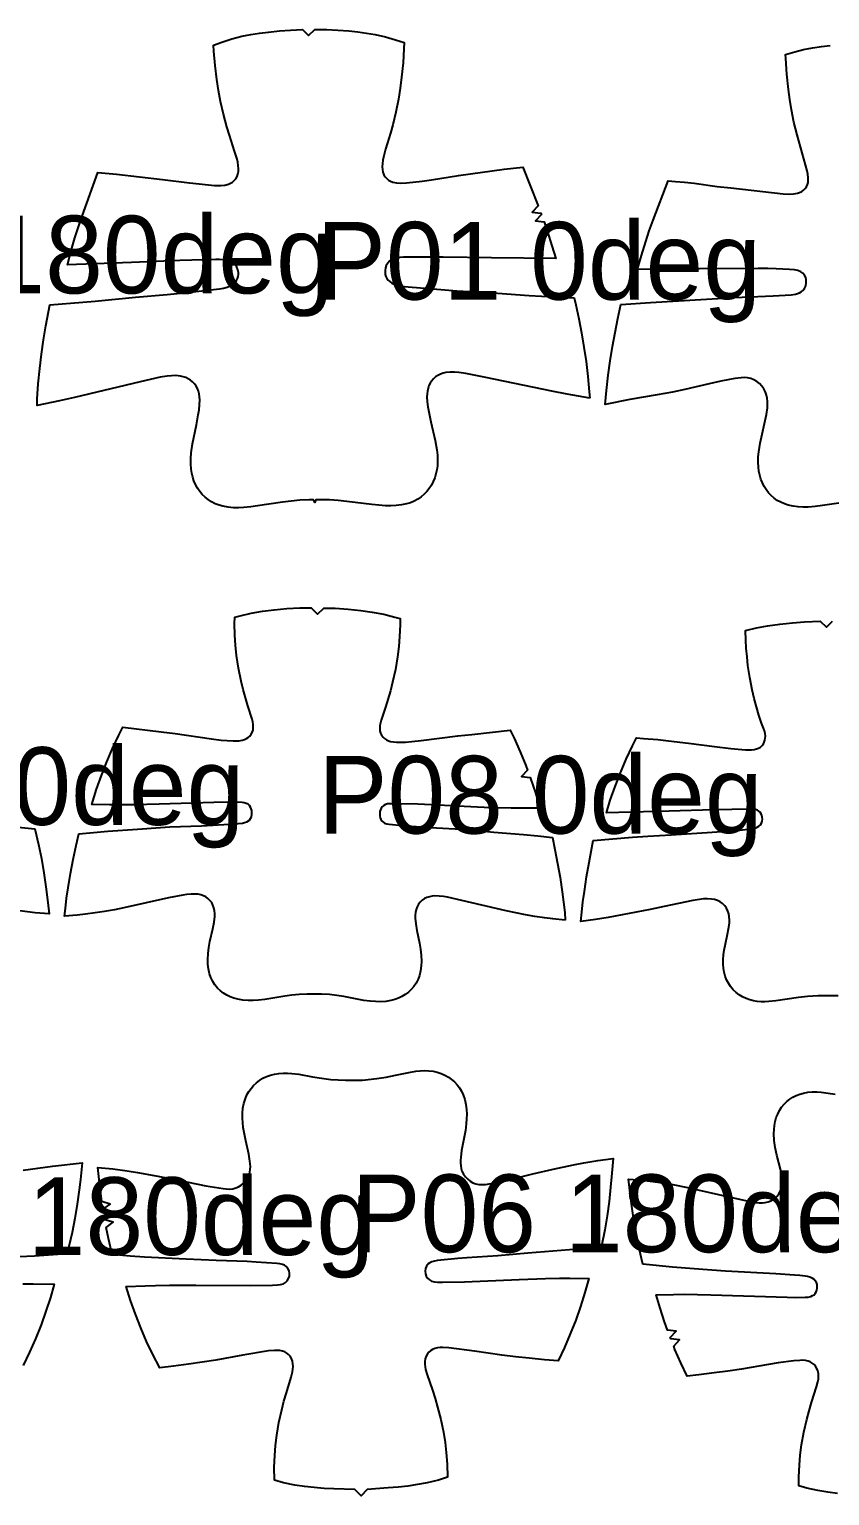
# Model space of a CAD drawing. Header units: millimetres. Extents: x 0 to 2016, y 0 to 4064.
# Drawn here: x 332.9 to 590.8, y 959.2 to 1431.3 of the extents above; entities that cross this region are included whole.
import ezdxf

# ---------------------------------------------------------------- set-up
doc = ezdxf.new("R2010")
doc.units = ezdxf.units.MM
doc.layers.add('ANNOTATION', color=3, linetype='Continuous')
doc.layers.add('PIECES', color=5, linetype='Continuous')

msp = doc.modelspace()

# ---------------------------------------------------------------- linework, layer by layer
at = {"layer": 'PIECES'}
for points in [[(513.45, 1312.58), (506.19, 1313.89), (501.3, 1314.83), (480.02, 1319.29), (473.57, 1320.57), (471.27, 1320.9), (469.87, 1321), (468.46, 1320.99), (467.07, 1320.81), (466.2, 1320.59), (465.36, 1320.29), (464.56, 1319.9), (463.82, 1319.43), (463.14, 1318.86), (462.55, 1318.2), (462.05, 1317.44), (461.66, 1316.63), (461.38, 1315.77), (461.18, 1314.88), (461.07, 1313.97), (461.03, 1313.05), (461.09, 1311.43), (461.3, 1309.81), (461.6, 1308.21), (462.29, 1305.02), (463.69, 1298.92), (464.2, 1295.96), (464.38, 1294.23), (464.45, 1292.5), (464.37, 1290.76), (464.2, 1289.47), (463.93, 1288.19), (463.54, 1286.95), (463.05, 1285.74), (462.46, 1284.61), (461.78, 1283.54), (460.99, 1282.55), (460.12, 1281.64), (459.14, 1280.82), (458.05, 1280.08), (456.9, 1279.45), (455.68, 1278.94), (454.42, 1278.54), (452.77, 1278.2), (451.09, 1278), (449.4, 1277.94), (447.7, 1277.97), (445.48, 1278.13), (443.27, 1278.37), (435.18, 1279.37), (432.39, 1279.64), (429.59, 1279.82), (426.61, 1279.88), (425.25, 1279.85), (424.86, 1279.05), (424.45, 1279.84), (423.08, 1279.84), (420.1, 1279.7), (417.31, 1279.45), (414.53, 1279.11), (406.47, 1277.89), (404.26, 1277.6), (402.05, 1277.38), (400.35, 1277.3), (398.66, 1277.32), (396.98, 1277.47), (395.31, 1277.78), (394.04, 1278.15), (392.82, 1278.62), (391.64, 1279.22), (390.53, 1279.93), (389.54, 1280.72), (388.64, 1281.61), (387.83, 1282.59), (387.12, 1283.63), (386.5, 1284.75), (385.98, 1285.95), (385.56, 1287.18), (385.25, 1288.45), (385.05, 1289.74), (384.93, 1291.47), (384.95, 1293.21), (385.09, 1294.94), (385.52, 1297.91), (386.76, 1304.05), (387.37, 1307.25), (387.63, 1308.86), (387.79, 1310.48), (387.82, 1312.1), (387.75, 1313.02), (387.62, 1313.93), (387.4, 1314.82), (387.09, 1315.67), (386.68, 1316.47), (386.16, 1317.21), (385.55, 1317.86), (384.86, 1318.4), (384.11, 1318.86), (383.3, 1319.23), (382.45, 1319.51), (381.58, 1319.7), (380.18, 1319.85), (378.78, 1319.83), (377.37, 1319.69), (375.08, 1319.3), (368.67, 1317.85), (347.51, 1312.85), (342.65, 1311.77), (335.43, 1310.28), (335.5, 1312.34), (335.81, 1317.24), (336.27, 1322.12), (336.85, 1326.74), (337.55, 1331.35), (338.3, 1335.88), (339.12, 1340.41), (339.58, 1342.68), (350.12, 1343.47), (354.11, 1343.83), (367.13, 1345.1), (377.34, 1345.97), (383.77, 1346.61), (394.23, 1347.78), (395.46, 1348.01), (396.68, 1348.33), (397.45, 1348.62), (398.18, 1349), (398.85, 1349.47), (399.33, 1349.95), (399.72, 1350.49), (400.02, 1351.1), (400.21, 1351.75), (400.29, 1352.41), (400.28, 1353.09), (400.13, 1353.93), (399.82, 1354.73), (399.34, 1355.45), (398.72, 1356.05), (398.04, 1356.46), (397.31, 1356.76), (396.54, 1356.97), (395.36, 1357.15), (394.16, 1357.22), (392.96, 1357.23), (381.46, 1356.92), (365.89, 1356.29), (345.21, 1355.54), (346.31, 1359.67), (347.63, 1364.21), (348.73, 1367.71), (349.91, 1371.19), (355.03, 1385.2), (361.05, 1384.67), (375.82, 1383.02), (384.58, 1381.91), (387.61, 1381.57), (392.63, 1381.11), (394.63, 1381.09), (395.86, 1381.2), (397.05, 1381.49), (397.74, 1381.78), (398.37, 1382.16), (398.94, 1382.62), (399.42, 1383.18), (399.85, 1383.93), (400.13, 1384.74), (400.28, 1385.6), (400.32, 1386.47), (400.25, 1387.52), (400.08, 1388.56), (399.84, 1389.59), (399.08, 1392.1), (397.38, 1397.26), (396.57, 1399.95), (395.46, 1404), (394.5, 1408.08), (393.85, 1411.63), (393.31, 1415.21), (392.76, 1419.73), (392.36, 1424.27), (392.26, 1426.27), (394.93, 1427.26), (398.16, 1428.28), (401.44, 1429.11), (404.25, 1429.67), (407.09, 1430.11), (409.94, 1430.47), (413.49, 1430.83), (417.05, 1431.11), (420.89, 1431.29), (422.91, 1429.32), (424.89, 1431.34), (428.73, 1431.26), (432.29, 1431.08), (435.85, 1430.81), (438.71, 1430.52), (441.56, 1430.15), (444.39, 1429.66), (447.69, 1428.92), (450.94, 1427.99), (453.64, 1427.06), (453.58, 1425.06), (453.31, 1420.51), (452.87, 1415.97), (452.43, 1412.39), (451.86, 1408.82), (451.02, 1404.72), (450.01, 1400.64), (449.27, 1397.93), (447.7, 1392.73), (447.01, 1390.2), (446.79, 1389.17), (446.65, 1388.12), (446.6, 1387.07), (446.67, 1386.2), (446.84, 1385.35), (447.14, 1384.54), (447.59, 1383.8), (448.09, 1383.26), (448.67, 1382.81), (449.31, 1382.45), (450, 1382.18), (451.2, 1381.92), (452.43, 1381.83), (454.43, 1381.91), (459.44, 1382.5), (462.46, 1382.92), (471.19, 1384.26), (485.91, 1386.28), (491.91, 1386.97), (496.84, 1374.53), (494.95, 1372.47), (497.73, 1372.19), (497.9, 1371.73), (495.98, 1369.7), (498.76, 1369.38), (499.85, 1366.18), (501.29, 1361.68), (502.5, 1357.57), (481.8, 1357.79), (466.22, 1358.01), (454.72, 1358.02), (453.52, 1357.99), (452.33, 1357.88), (451.15, 1357.67), (450.38, 1357.45), (449.66, 1357.13), (449, 1356.7), (448.38, 1356.08), (447.93, 1355.35), (447.64, 1354.55), (447.51, 1353.7), (447.52, 1353.02), (447.61, 1352.36), (447.82, 1351.71), (448.13, 1351.12), (448.54, 1350.59), (449.04, 1350.12), (449.72, 1349.66), (450.45, 1349.31), (451.23, 1349.04), (452.45, 1348.74), (453.7, 1348.55), (454.95, 1348.42), (464.18, 1347.65), (470.62, 1347.17), (480.85, 1346.57), (493.91, 1345.63), (497.91, 1345.38), (508.46, 1344.86), (508.97, 1342.6), (509.91, 1338.1), (510.78, 1333.58), (511.59, 1329), (512.3, 1324.39), (512.89, 1319.52), (513.32, 1314.64), (513.45, 1312.58)], [(505.59, 1144.48), (501.59, 1144.91), (498.92, 1145.26), (495.82, 1145.72), (492.73, 1146.25), (489.61, 1146.85), (486.51, 1147.51), (472.24, 1150.89), (467.68, 1151.88), (466.31, 1152.12), (464.93, 1152.28), (463.55, 1152.31), (462.69, 1152.23), (461.84, 1152.07), (461.02, 1151.82), (460.24, 1151.46), (459.53, 1150.98), (458.85, 1150.35), (458.3, 1149.62), (457.86, 1148.81), (457.54, 1147.94), (457.34, 1147.04), (457.25, 1146.12), (457.25, 1145.19), (457.43, 1143.33), (457.8, 1141.24), (458.67, 1137.07), (458.98, 1135.16), (459.18, 1133.24), (459.25, 1131.32), (459.18, 1129.77), (458.97, 1128.24), (458.61, 1126.74), (458.14, 1125.48), (457.54, 1124.29), (456.81, 1123.17), (455.94, 1122.15), (455.03, 1121.29), (454.02, 1120.55), (452.95, 1119.91), (451.81, 1119.39), (450.63, 1118.96), (449.4, 1118.64), (447.75, 1118.38), (446.08, 1118.27), (444.4, 1118.29), (442.73, 1118.43), (440.65, 1118.71), (434.25, 1119.91), (431.96, 1120.28), (429.66, 1120.55), (427.1, 1120.69), (424.75, 1120.66), (422.4, 1120.72), (419.84, 1120.63), (417.53, 1120.4), (415.24, 1120.06), (408.82, 1118.97), (406.74, 1118.72), (405.06, 1118.61), (403.38, 1118.61), (401.71, 1118.75), (400.06, 1119.04), (398.85, 1119.38), (397.67, 1119.83), (396.54, 1120.37), (395.48, 1121.03), (394.49, 1121.79), (393.58, 1122.66), (392.73, 1123.7), (392.02, 1124.82), (391.44, 1126.03), (390.99, 1127.29), (390.65, 1128.8), (390.48, 1130.33), (390.43, 1131.88), (390.52, 1133.8), (390.76, 1135.72), (391.1, 1137.62), (392.04, 1141.77), (392.44, 1143.86), (392.65, 1145.72), (392.66, 1146.65), (392.59, 1147.57), (392.4, 1148.47), (392.1, 1149.35), (391.68, 1150.17), (391.13, 1150.9), (390.47, 1151.55), (389.76, 1152.03), (388.99, 1152.4), (388.18, 1152.67), (387.33, 1152.84), (386.47, 1152.93), (385.08, 1152.93), (383.71, 1152.79), (382.33, 1152.57), (377.76, 1151.66), (363.43, 1148.51), (360.32, 1147.9), (357.2, 1147.35), (354.1, 1146.87), (350.98, 1146.46), (348.32, 1146.16), (344.31, 1145.8), (344.55, 1148.25), (344.95, 1151.58), (345.42, 1154.9), (346.2, 1159.51), (347.08, 1164.09), (348.01, 1168.54), (348.87, 1172.37), (353.63, 1172.8), (358.27, 1173.17), (367.76, 1173.8), (375.14, 1174.39), (378.23, 1174.55), (388.35, 1174.94), (397.39, 1175.42), (401.56, 1175.8), (402.3, 1175.92), (403.01, 1176.16), (403.86, 1176.75), (404.23, 1177.25), (404.49, 1177.82), (404.63, 1178.49), (404.66, 1179.17), (404.58, 1179.85), (404.43, 1180.4), (404.19, 1180.93), (403.86, 1181.39), (403.38, 1181.82), (402.81, 1182.12), (402.16, 1182.3), (401.49, 1182.39), (397.87, 1182.48), (392.38, 1182.4), (374.71, 1181.82), (366.69, 1181.65), (358.79, 1181.64), (353.09, 1181.75), (354.61, 1186.65), (356.16, 1191.08), (357.86, 1195.45), (359.74, 1199.82), (361.78, 1204.13), (363.1, 1206.69), (375.43, 1205.16), (379.93, 1204.57), (391.64, 1202.87), (394.69, 1202.5), (396.67, 1202.32), (398.65, 1202.22), (399.62, 1202.22), (400.58, 1202.29), (401.52, 1202.46), (402.21, 1202.67), (402.86, 1202.96), (403.45, 1203.33), (403.98, 1203.81), (404.44, 1204.42), (404.78, 1205.11), (404.99, 1205.84), (405.09, 1206.61), (405.06, 1207.51), (404.92, 1208.4), (404.68, 1209.27), (403.29, 1213.5), (401.83, 1218.76), (401.16, 1221.52), (400.34, 1225.61), (399.71, 1229.74), (399.36, 1233.02), (399.16, 1236.3), (399.07, 1240.04), (399.12, 1242.09), (400.8, 1242.54), (404.4, 1243.34), (408.09, 1243.99), (411.8, 1244.48), (415.92, 1244.85), (420.06, 1245.03), (423.76, 1245.05), (425.74, 1243.04), (427.76, 1245.02), (431.46, 1244.94), (435.6, 1244.69), (439.72, 1244.26), (443.42, 1243.71), (447.09, 1242.99), (450.68, 1242.13), (452.35, 1241.66), (452.37, 1239.61), (452.22, 1235.87), (451.96, 1232.59), (451.56, 1229.32), (450.87, 1225.2), (449.97, 1221.13), (449.26, 1218.38), (447.72, 1213.14), (446.26, 1208.93), (446.01, 1208.06), (445.85, 1207.18), (445.8, 1206.28), (445.89, 1205.51), (446.09, 1204.77), (446.42, 1204.08), (446.87, 1203.46), (447.39, 1202.98), (447.98, 1202.59), (448.62, 1202.29), (449.3, 1202.07), (450.24, 1201.89), (451.2, 1201.8), (452.17, 1201.79), (454.16, 1201.85), (456.14, 1202), (459.19, 1202.32), (470.92, 1203.82), (475.44, 1204.35), (487.79, 1205.68), (489.07, 1203.09), (491.03, 1198.75), (492.85, 1194.35), (493.4, 1192.84), (491.5, 1190.8), (494.27, 1190.5), (495.96, 1185.5), (497.4, 1180.58), (491.69, 1180.56), (488.11, 1180.6), (479.47, 1180.84), (458.12, 1181.87), (452.63, 1182.03), (449.01, 1182), (448.34, 1181.93), (447.69, 1181.75), (447.11, 1181.46), (446.62, 1181.04), (446.28, 1180.58), (446.04, 1180.07), (445.88, 1179.51), (445.79, 1178.83), (445.8, 1178.15), (445.94, 1177.49), (446.18, 1176.91), (446.55, 1176.4), (447.39, 1175.8), (448.1, 1175.55), (448.83, 1175.41), (452.99, 1174.96), (462.02, 1174.35), (472.14, 1173.79), (475.23, 1173.57), (482.59, 1172.87), (492.07, 1172.08), (496.7, 1171.64), (501.46, 1171.13), (502.25, 1167.29), (503.11, 1162.82), (503.92, 1158.22), (504.62, 1153.61), (505.04, 1150.28), (505.39, 1146.94), (505.59, 1144.48)], [(441.81, 961.26), (439.84, 959.23), (437.81, 961.19), (431.04, 961.39), (427.87, 961.56), (424.71, 961.81), (421.57, 962.16), (418.44, 962.65), (414.82, 963.4), (411.9, 964.17), (411.85, 968.41), (412, 972.15), (412.26, 975.43), (412.66, 978.7), (413.35, 982.81), (414.25, 986.89), (414.95, 989.64), (415.74, 992.37), (417.29, 997.39), (417.71, 999.1), (417.85, 999.97), (417.9, 1000.84), (417.86, 1001.71), (417.69, 1002.57), (417.38, 1003.39), (416.93, 1004.13), (416.43, 1004.68), (415.85, 1005.14), (415.2, 1005.5), (414.49, 1005.76), (413.65, 1005.94), (412.78, 1006.01), (411.91, 1006), (409.96, 1005.82), (401.74, 1004.47), (393.01, 1002.9), (388.63, 1002.2), (384.24, 1001.57), (379.34, 1000.93), (374.96, 1000.42), (372.76, 1004.63), (370.71, 1008.92), (368.82, 1013.3), (367.11, 1017.66), (365.55, 1022.09), (364.16, 1026.55), (370.23, 1026.84), (373.57, 1026.93), (378.04, 1027), (386.57, 1027), (404.14, 1026.9), (411.29, 1026.98), (412.86, 1027.06), (413.83, 1027.19), (414.76, 1027.48), (415.45, 1027.88), (416.03, 1028.43), (416.44, 1029.13), (416.69, 1029.91), (416.76, 1030.75), (416.63, 1031.58), (416.26, 1032.38), (415.68, 1033.04), (415.11, 1033.41), (414.48, 1033.67), (413.59, 1033.88), (412.68, 1034), (406.04, 1034.44), (403.15, 1034.58), (393.16, 1034.91), (383.48, 1035.42), (370.06, 1035.99), (365.47, 1036.3), (359.63, 1036.83), (358.44, 1042.03), (357.73, 1045.56), (359.97, 1047.24), (357.29, 1048.02), (357.2, 1048.51), (359.46, 1050.17), (356.78, 1050.98), (356.71, 1051.47), (359, 1053.07), (356.34, 1053.94), (355.64, 1059.04), (354.96, 1064.94), (359.88, 1064.43), (364.45, 1063.82), (367.75, 1063.3), (374.32, 1062.11), (380.95, 1060.86), (389.79, 1058.97), (395.33, 1058.12), (396.38, 1057.99), (397.43, 1057.95), (398.48, 1058.05), (399.44, 1058.29), (400.35, 1058.68), (401.19, 1059.2), (401.96, 1059.83), (402.7, 1060.64), (403.31, 1061.55), (403.75, 1062.54), (403.98, 1063.4), (404.11, 1064.28), (404.14, 1065.18), (404.1, 1066.07), (404.01, 1066.97), (403.63, 1069.17), (402.65, 1073.47), (402.22, 1075.6), (401.87, 1077.75), (401.69, 1079.27), (401.6, 1080.8), (401.61, 1082.33), (401.75, 1083.95), (402.06, 1085.54), (402.54, 1087.1), (403.04, 1088.24), (403.65, 1089.32), (404.35, 1090.34), (405.16, 1091.29), (406.06, 1092.15), (407.09, 1092.95), (408.2, 1093.64), (409.38, 1094.21), (410.61, 1094.66), (411.96, 1094.99), (413.33, 1095.19), (414.72, 1095.28), (416.12, 1095.26), (417.51, 1095.17), (419.73, 1094.89), (424.13, 1094.12), (427.09, 1093.64), (430.07, 1093.27), (434.81, 1092.96), (440.21, 1093.05), (444.93, 1093.53), (447.9, 1094), (450.84, 1094.58), (455.21, 1095.51), (457.42, 1095.86), (458.81, 1096.01), (460.21, 1096.07), (461.6, 1096.04), (462.98, 1095.88), (464.34, 1095.6), (465.58, 1095.19), (466.78, 1094.67), (467.91, 1094.02), (468.97, 1093.25), (469.9, 1092.42), (470.74, 1091.5), (471.48, 1090.51), (472.12, 1089.44), (472.66, 1088.32), (473.2, 1086.79), (473.56, 1085.2), (473.76, 1083.59), (473.83, 1082.06), (473.79, 1080.53), (473.66, 1079), (473.39, 1076.84), (473.03, 1074.69), (472.2, 1070.36), (471.9, 1068.15), (471.84, 1067.25), (471.83, 1066.36), (471.89, 1065.47), (472.05, 1064.59), (472.31, 1063.74), (472.79, 1062.76), (473.43, 1061.87), (474.19, 1061.09), (474.99, 1060.49), (475.85, 1060), (476.77, 1059.64), (477.73, 1059.43), (478.78, 1059.37), (479.83, 1059.45), (484.16, 1060.22), (486.39, 1060.66), (495.16, 1062.85), (501.73, 1064.33), (508.27, 1065.75), (511.54, 1066.39), (516.09, 1067.16), (520.99, 1067.84), (520.52, 1061.92), (520.19, 1058.58), (519.67, 1053.97), (519.05, 1049.37), (518.31, 1044.82), (517.3, 1039.59), (511.49, 1038.85), (506.91, 1038.38), (493.52, 1037.34), (483.86, 1036.49), (473.89, 1035.81), (471, 1035.57), (464.39, 1034.9), (463.48, 1034.76), (462.6, 1034.51), (461.98, 1034.23), (461.42, 1033.83), (460.86, 1033.16), (460.52, 1032.35), (460.42, 1031.52), (460.52, 1030.68), (460.79, 1029.91), (461.23, 1029.22), (461.83, 1028.69), (462.53, 1028.31), (463.47, 1028.06), (464.44, 1027.96), (466.02, 1027.93), (473.17, 1028.1), (490.72, 1028.82), (499.24, 1029.12), (503.72, 1029.21), (507.06, 1029.22), (513.14, 1029.15), (511.9, 1024.64), (510.5, 1020.17), (508.94, 1015.74), (507.2, 1011.31), (505.3, 1006.94), (503.25, 1002.66), (498.86, 1003.01), (493.94, 1003.48), (489.53, 1003.96), (485.13, 1004.5), (476.35, 1005.77), (468.08, 1006.83), (466.13, 1006.95), (465.26, 1006.93), (464.4, 1006.83), (463.56, 1006.62), (462.86, 1006.33), (462.23, 1005.95), (461.66, 1005.47), (461.18, 1004.9), (460.75, 1004.14), (460.48, 1003.32), (460.34, 1002.45), (460.32, 1001.58), (460.4, 1000.71), (460.57, 999.85), (461.06, 998.15), (462.78, 993.19), (463.66, 990.49), (464.46, 987.77), (465.49, 983.72), (466.34, 979.64), (466.85, 976.38), (467.23, 973.11), (467.5, 969.38), (467.6, 965.14), (464.71, 964.27), (461.12, 963.39), (458.01, 962.8), (454.88, 962.34), (451.73, 961.98), (448.57, 961.7), (441.81, 961.26)]]:
    msp.add_lwpolyline(points, close=True, dxfattribs=at)
for points in [[(593.67, 1278.8), (588.47, 1277.99), (586.13, 1277.7), (583.78, 1277.52), (582.17, 1277.49), (580.57, 1277.57), (578.98, 1277.78), (577.41, 1278.13), (576.18, 1278.54), (575, 1279.06), (573.88, 1279.69), (572.82, 1280.43), (571.89, 1281.25), (571.05, 1282.15), (570.3, 1283.13), (569.65, 1284.18), (569.08, 1285.29), (568.6, 1286.52), (568.22, 1287.78), (567.95, 1289.07), (567.77, 1290.39), (567.69, 1292.02), (567.74, 1293.65), (567.89, 1295.28), (568.34, 1298.12), (570.42, 1307.35), (570.71, 1309.44), (570.77, 1310.49), (570.75, 1311.53), (570.63, 1312.56), (570.42, 1313.57), (570.08, 1314.55), (569.56, 1315.56), (568.9, 1316.49), (568.1, 1317.31), (567.25, 1317.97), (566.31, 1318.49), (565.31, 1318.88), (564.26, 1319.11), (563.24, 1319.19), (562.22, 1319.16), (560.18, 1318.9), (555.74, 1318.07), (551.91, 1317.21), (544.1, 1315.39), (540.09, 1314.53), (535.21, 1313.64), (526.38, 1312.11), (518.45, 1310.58), (518.81, 1315.11), (519.35, 1319.99), (520.02, 1324.6), (520.78, 1329.19), (521.61, 1333.72), (522.51, 1338.23), (523.5, 1342.79), (533, 1343.43), (560.13, 1344.98), (572.5, 1345.53), (578.31, 1345.9), (579.71, 1346.1), (580.36, 1346.28), (580.98, 1346.52), (581.56, 1346.84), (582.08, 1347.25), (582.64, 1347.94), (583.02, 1348.74), (583.23, 1349.69), (583.22, 1350.67), (583.04, 1351.48), (582.68, 1352.22), (582.12, 1352.82), (581.43, 1353.28), (580.47, 1353.65), (579.46, 1353.87), (577.81, 1354.06), (573.48, 1354.27), (570.81, 1354.34), (567.72, 1354.36), (548.86, 1354.19), (539.28, 1353.98), (535.94, 1353.98), (528.88, 1354.12), (530.1, 1358.48), (531.49, 1363), (532.65, 1366.48), (533.87, 1369.94), (538.7, 1382.53), (541.13, 1382.4), (544.02, 1382.15), (547.12, 1381.79), (554.55, 1380.79), (558.89, 1380.26), (575.79, 1378.39), (577.82, 1378.29), (579.1, 1378.34), (580.35, 1378.56), (581.07, 1378.79), (581.75, 1379.12), (582.36, 1379.54), (582.89, 1380.07), (583.3, 1380.68), (583.6, 1381.36), (583.78, 1382.07), (583.87, 1382.82), (583.87, 1383.57), (583.74, 1384.67), (583.5, 1385.74), (580.23, 1397.41), (579.23, 1401.4), (578.41, 1405.42), (577.91, 1408.71), (577.5, 1412.01), (577, 1416.95), (576.63, 1421.9), (576.57, 1423.21), (579.57, 1424.11), (582.37, 1424.81), (585.2, 1425.38), (588.07, 1425.83), (590.95, 1426.17)], [(593.48, 1120.2), (587.07, 1120.17), (583.56, 1119.96), (580.66, 1119.62), (573.36, 1118.52), (571.15, 1118.31), (569.91, 1118.27), (568.67, 1118.28), (567.44, 1118.38), (566.23, 1118.56), (565.03, 1118.85), (563.83, 1119.27), (562.68, 1119.81), (561.59, 1120.47), (560.58, 1121.24), (559.65, 1122.13), (558.83, 1123.12), (558.12, 1124.19), (557.53, 1125.34), (557.07, 1126.54), (556.74, 1127.77), (556.52, 1129.03), (556.42, 1130.31), (556.44, 1131.85), (556.57, 1133.38), (556.78, 1134.91), (557.68, 1139.45), (558.27, 1142.23), (558.44, 1143.63), (558.46, 1144.61), (558.4, 1145.57), (558.23, 1146.52), (557.94, 1147.45), (557.51, 1148.34), (556.95, 1149.15), (556.26, 1149.86), (555.47, 1150.43), (554.6, 1150.85), (553.67, 1151.15), (552.7, 1151.33), (551.4, 1151.41), (550.1, 1151.35), (548.8, 1151.19), (546.66, 1150.81), (537.47, 1148.88), (532.92, 1147.96), (523.86, 1146.23), (519.35, 1145.43), (515.36, 1144.77), (510.59, 1144.05), (510.89, 1147.08), (511.28, 1150.41), (511.73, 1153.74), (512.47, 1158.43), (513.29, 1163.11), (514.59, 1170.13), (527.26, 1171.23), (532.15, 1171.59), (539.68, 1172.03), (552.89, 1172.88), (561.77, 1173.55), (565.27, 1173.92), (566, 1174.03), (566.71, 1174.19), (567.39, 1174.44), (567.97, 1174.77), (568.47, 1175.21), (568.84, 1175.75), (569.05, 1176.37), (569.1, 1177.03), (569.04, 1177.7), (568.92, 1178.27), (568.7, 1178.81), (568.38, 1179.28), (567.95, 1179.66), (567.45, 1179.93), (566.9, 1180.11), (566.05, 1180.24), (565.19, 1180.26), (553.38, 1180.04), (539, 1179.65), (526.66, 1179.25), (518.83, 1179.11), (520.09, 1183.18), (521.63, 1187.6), (523.32, 1191.98), (525.2, 1196.36), (527.22, 1200.67), (528.51, 1203.21), (530.81, 1203.05), (535.38, 1202.65), (538.83, 1202.29), (545.28, 1201.52), (553.66, 1200.39), (558.88, 1199.82), (563.6, 1199.38), (564.56, 1199.34), (565.52, 1199.36), (566.48, 1199.47), (567.18, 1199.65), (567.84, 1199.91), (568.45, 1200.27), (568.99, 1200.74), (569.39, 1201.25), (569.69, 1201.82), (569.89, 1202.44), (570.01, 1203.08), (570.03, 1203.74), (569.94, 1204.61), (569.75, 1205.46), (569.47, 1206.29), (568.83, 1207.94), (567.98, 1210.48), (566.48, 1215.87), (565.78, 1218.7), (565.02, 1222.61), (564.44, 1226.55), (564.12, 1229.33), (563.87, 1232.12), (563.7, 1234.67), (563.6, 1237.82), (567.16, 1238.65), (570.72, 1239.32), (574.72, 1239.87), (578.73, 1240.27), (582.68, 1240.56), (587.7, 1240.82), (589.71, 1238.83), (591.7, 1240.84)], [(325.13, 1174.88), (334.76, 1173.91), (335.91, 1168.89), (336.81, 1164.38), (337.58, 1159.8), (338.26, 1155.21), (338.7, 1151.88), (339.31, 1146.59), (339.31, 1146.59), (334.85, 1146.92), (329.91, 1147.51)], [(593.26, 959.97), (590.12, 960.36), (586.99, 960.88), (583.38, 961.67), (580.8, 962.37), (580.81, 965.29), (580.99, 969.03), (581.29, 972.31), (581.72, 975.58), (582.46, 979.68), (583.39, 983.75), (584.12, 986.5), (584.94, 989.22), (586.54, 994.22), (586.99, 995.93), (587.14, 996.79), (587.2, 997.66), (587.15, 998.53), (586.98, 999.39), (586.66, 1000.19), (586.21, 1000.93), (585.72, 1001.48), (585.15, 1001.94), (584.51, 1002.3), (583.82, 1002.57), (582.93, 1002.75), (582.02, 1002.81), (581.1, 1002.79), (579.23, 1002.64), (574.21, 1001.96), (571.06, 1001.47), (562.31, 999.98), (557.93, 999.32), (553.54, 998.73), (548.63, 998.14), (544.88, 997.74), (542.84, 1001.96), (540.92, 1006.32), (540.5, 1007.37), (542.36, 1009.45), (539.57, 1009.69), (539.39, 1010.15), (541.3, 1012.19), (538.52, 1012.49), (537.56, 1015.15), (536.12, 1019.61), (534.91, 1023.86), (540.44, 1024.03), (543.96, 1024.07), (548.22, 1024.04), (552.48, 1023.94), (577.06, 1023.11), (579.77, 1023.05), (582.86, 1023.1), (583.81, 1023.18), (584.73, 1023.4), (585.24, 1023.63), (585.71, 1023.94), (586.1, 1024.34), (586.42, 1024.84), (586.63, 1025.4), (586.74, 1025.99), (586.76, 1026.64), (586.67, 1027.27), (586.46, 1027.88), (586.12, 1028.43), (585.67, 1028.91), (585.14, 1029.29), (584.41, 1029.62), (583.64, 1029.82), (582.85, 1029.95), (581.12, 1030.11), (579.39, 1030.2), (573.42, 1030.62), (557.19, 1031.52), (549.9, 1032.01), (540.17, 1032.81), (530.53, 1033.78), (529.39, 1038.8), (528.49, 1043.31), (527.71, 1047.89), (527.04, 1052.48), (526.6, 1055.81), (525.99, 1061.1), (525.99, 1061.1), (530.45, 1060.77), (535.38, 1060.18), (540.19, 1059.38), (544.96, 1058.41), (554.92, 1056.17), (565.97, 1053.75), (567.01, 1053.59), (568.06, 1053.51), (569.11, 1053.52), (570.02, 1053.63), (570.9, 1053.84), (571.75, 1054.16), (572.55, 1054.58), (573.28, 1055.12), (573.87, 1055.71), (574.37, 1056.38), (574.78, 1057.11), (575.09, 1057.88), (575.32, 1058.76), (575.45, 1059.66), (575.48, 1060.57), (575.43, 1061.48), (575.31, 1062.39), (574.89, 1064.4), (573.7, 1068.84), (573.17, 1071.33), (572.87, 1073.58), (572.77, 1075.84), (572.82, 1077.14), (572.95, 1078.43), (573.19, 1079.7), (573.55, 1080.95), (574.02, 1082.11), (574.6, 1083.23), (575.28, 1084.27), (576.08, 1085.24), (576.97, 1086.12), (577.92, 1086.87), (578.93, 1087.52), (580, 1088.06), (581.12, 1088.5), (582.28, 1088.83), (583.7, 1089.09), (585.14, 1089.22), (586.58, 1089.22), (588.03, 1089.14), (589.48, 1088.98), (592.51, 1088.48)], [(330.98, 1064.01), (335.69, 1064.71), (340.41, 1065.33), (349.96, 1066.43), (349.37, 1061), (348.95, 1057.67), (348.3, 1053.07), (347.55, 1048.49), (346.68, 1043.97), (345.7, 1039.48), (345.1, 1037.06), (334.59, 1036.39), (324.88, 1035.88)], [(330.81, 1027.48), (334.17, 1027.46), (340.9, 1027.31), (339.71, 1023.07), (338.28, 1018.61), (336.7, 1014.19), (334.93, 1009.77), (333, 1005.41), (330.92, 1001.12)]]:
    msp.add_lwpolyline(points, dxfattribs=at)

# ---------------------------------------------------------------- texts
at = {"layer": 'ANNOTATION'}
for s, p in [('P09 180deg', (250.67, 1346.32)), ('P01 0deg', (425.49, 1344.33)), ('P07 0deg', (259.03, 1175.2)), ('P08 0deg', (426.01, 1172.41)), ('P05 180deg', (263.66, 1036.73)), ('P06 180deg', (436.69, 1037.62))]:
    msp.add_text(s, height=25, dxfattribs=at).set_placement(p)

doc.saveas('drawing.dxf')
